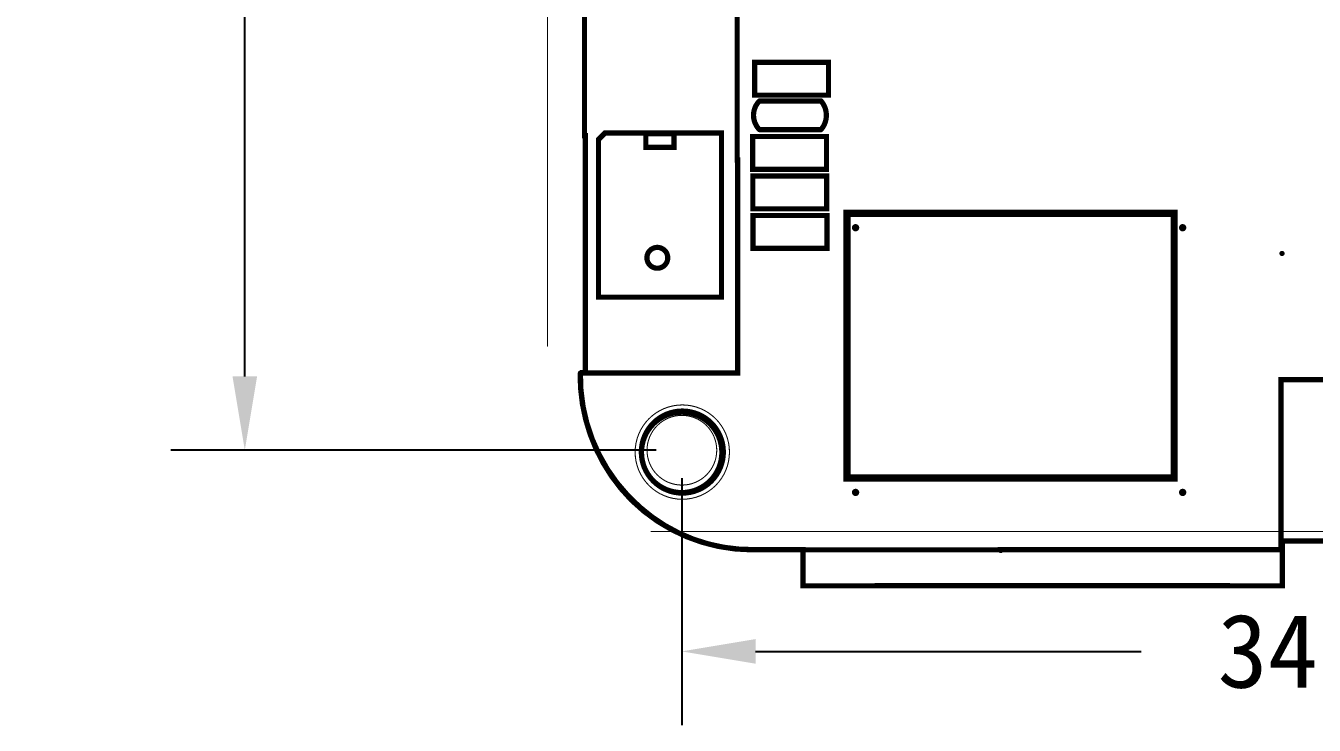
# Model space of a CAD drawing. Extents: x -54 to 75, y -63 to 45.
# Drawn here: x -53.76 to -22.34, y -4.49 to 12.56 of the extents above; entities that cross this region are included whole.
import ezdxf

# ---------------------------------------------------------------- set-up
doc = ezdxf.new("R2010")
doc.units = 0
doc.header["$MEASUREMENT"] = 0
doc.layers.get('0').update_dxf_attribs({"linetype": 'CONTINUOUS'})
doc.layers.get('Defpoints').update_dxf_attribs({"linetype": 'CONTINUOUS'})
for name, color, linetype in [('2D_LINE_01', 255, 'CONTINUOUS'), ('BOARD_CUTOUT_00', 254, 'CONTINUOUS'), ('BOARD_OUTLINE_00', 254, 'CONTINUOUS'), ('DRIL_NPLTE_THRU_01', 3, 'CONTINUOUS'), ('DRIL_PLTE_THRU_01', 3, 'CONTINUOUS'), ('PART_TOP_2DLINE_126', 254, 'CONTINUOUS')]:
    doc.layers.add(name, color=color, linetype=linetype)
doc.dimstyles.get("Standard").update_dxf_attribs({"dimscale": 10, "dimtxt": 0.18, "dimasz": 0.18, "dimexe": 0.18, "dimexo": 0.0625, "dimgap": 0.09, "dimtad": 0, "dimtih": 1, "dimtoh": 1, "dimzin": 0, "dimdsep": 46, "dimtxsty": 'Standard', "dimcen": 0.09, "dimadec": 0, "dimazin": 0, "dimtfac": 1, "dimtofl": 0, "dimtmove": 0, "dimatfit": 3, "dimfxl": 1, "dimtolj": 1, "dimtzin": 0, "dimarcsym": 0})

# ---------------------------------------------------------------- blocks, each defined once
blk = doc.blocks.new('SMOOTH_0$127')
at = {"const_width": 0.0635}
blk.add_lwpolyline([(-0.03175, 0, 1), (0.03175, 0, 1)], format="xyb", close=True, dxfattribs=at)
blk = doc.blocks.new('BOARD_1')
at = {"layer": 'BOARD_CUTOUT_00', "const_width": 0.127}
blk.add_lwpolyline([(-6.751, 2.379, 1), (-8.751, 2.379, 1)], format="xyb", close=True, dxfattribs=at)
at = {"layer": 'BOARD_OUTLINE_00', "const_width": 0.127}
blk.add_lwpolyline([(0, 0), (6.847, 0), (6.847, 4.142), (9.561, 4.142), (9.561, 0.199), (25.267, 0.199, 0.185339), (28.735, 2.042, 0.15749), (29.993, 5.027), (29.993, 32.25, 0.340915), (25.686, 36.557), (-5.758, 36.557, 0.19257), (-8.738, 35.265, 0.140096), (-10.137, 32.77), (-10.137, 10.091), (-10.114, 10.091), (-10.114, 4.314), (-10.243, 4.314, 0.201635), (-8.997, 1.213, 0.196192), (-6.063, -0.004), (0, -0.004)], format="xyb", close=True, dxfattribs=at)
at = {"layer": 'BOARD_OUTLINE_00'}
for p in [(6.847, 4.142), (0, 0), (6.847, 0)]:
    blk.add_blockref('SMOOTH_0$127', p, dxfattribs=at)
blk = doc.blocks.new('SMOOTH_0$0254')
at = {"const_width": 0.0127}
blk.add_lwpolyline([(-0.00635, 0, 1), (0.00635, 0, 1)], format="xyb", close=True, dxfattribs=at)
blk = doc.blocks.new('DRAWING_6')
at = {"layer": '2D_LINE_01', "const_width": 0.0254}
blk.add_lwpolyline([(0, 0), (0, 9.12)], dxfattribs=at)
at = {"layer": '2D_LINE_01'}
for p in [(0, 9.12), (0, 0)]:
    blk.add_blockref('SMOOTH_0$0254', p, dxfattribs=at)
blk = doc.blocks.new('DRAWING_11')
at = {"layer": '2D_LINE_01', "const_width": 0.0254}
blk.add_lwpolyline([(0, 0), (-36.218, 0)], dxfattribs=at)
at = {"layer": '2D_LINE_01'}
blk.add_blockref('SMOOTH_0$0254', (-36.218, 0), dxfattribs=at)
blk = doc.blocks.new('DRAWING_106')
at = {"layer": '2D_LINE_01', "const_width": 0.0254}
blk.add_lwpolyline([(-1.15, 0, 1), (1.15, 0, 1)], format="xyb", close=True, dxfattribs=at)
blk = doc.blocks.new('DRAWING_124')
at = {"layer": '2D_LINE_01', "const_width": 0.0635}
blk.add_lwpolyline([(0, 0, 1), (0.0635, 0, 1)], format="xyb", close=True, dxfattribs=at)
blk = doc.blocks.new('DRAWING_125')
at = {"layer": '2D_LINE_01', "const_width": 0.0635}
blk.add_lwpolyline([(0, 0, 1), (0.0635, 0, 1)], format="xyb", close=True, dxfattribs=at)
blk = doc.blocks.new('DRAWING_126')
at = {"layer": '2D_LINE_01', "const_width": 0.0635}
blk.add_lwpolyline([(0, 0, 1), (0.0635, 0, 1)], format="xyb", close=True, dxfattribs=at)
blk = doc.blocks.new('DRAWING_131')
at = {"layer": '2D_LINE_01', "const_width": 0.127}
blk.add_lwpolyline([(0, 0, 1), (-1.96, 0, 1)], format="xyb", close=True, dxfattribs=at)
blk = doc.blocks.new('DRAWING_138')
at = {"layer": '2D_LINE_01', "const_width": 0.0635}
blk.add_lwpolyline([(0, 0, 1), (0.0635, 0, 1)], format="xyb", close=True, dxfattribs=at)
blk = doc.blocks.new('DRAWING_140')
at = {"layer": '2D_LINE_01', "const_width": 0.0635}
blk.add_lwpolyline([(0, 0, 1), (0.0635, 0, 1)], format="xyb", close=True, dxfattribs=at)
blk = doc.blocks.new('DRAWING_144')
at = {"layer": '2D_LINE_01', "const_width": 0.127}
blk.add_lwpolyline([(32.098, 27.053), (0.914, 27.053, 0.207545), (-2.298, 25.8, 0.141876), (-3.705, 23.277), (-0.01, 23.277), (-0.01, 0), (0, 0), (0, -5.196), (-3.834, -5.196, 0.220322), (-2.385, -8.461, 0.188952), (0.433, -9.499), (1.594, -9.499), (1.594, -10.383), (13.284, -10.383), (13.284, -9.288), (31.154, -9.288)], format="xyb", dxfattribs=at)
at = {"layer": '2D_LINE_01'}
for p in [(0, 0), (-3.834, -5.196), (0, -5.196), (-2.385, -8.461)]:
    blk.add_blockref('SMOOTH_0$127', p, dxfattribs=at)
blk = doc.blocks.new('DRAWING_145')
at = {"layer": '2D_LINE_01', "const_width": 0.0635}
blk.add_lwpolyline([(0, 0, 1), (0.0635, 0, 1)], format="xyb", close=True, dxfattribs=at)
blk = doc.blocks.new('DRAWING_146')
at = {"layer": '2D_LINE_01', "const_width": 0.0635}
blk.add_lwpolyline([(0, 0, 1), (0.0635, 0, 1)], format="xyb", close=True, dxfattribs=at)
blk = doc.blocks.new('DRAWING_147')
at = {"layer": '2D_LINE_01', "const_width": 0.0635}
blk.add_lwpolyline([(0, 0, 1), (0.0635, 0, 1)], format="xyb", close=True, dxfattribs=at)
blk = doc.blocks.new('DRAWING_148')
at = {"layer": '2D_LINE_01', "const_width": 0.0635}
blk.add_lwpolyline([(0, 0, 1), (0.0635, 0, 1)], format="xyb", close=True, dxfattribs=at)
blk = doc.blocks.new('DRAWING_149')
at = {"layer": '2D_LINE_01', "const_width": 0.0635}
blk.add_lwpolyline([(0, 0, 1), (0.0635, 0, 1)], format="xyb", close=True, dxfattribs=at)
blk = doc.blocks.new('DRAWING_150')
at = {"layer": '2D_LINE_01', "const_width": 0.0635}
blk.add_lwpolyline([(0, 0, 1), (0.0635, 0, 1)], format="xyb", close=True, dxfattribs=at)
blk = doc.blocks.new('DRAWING_151')
at = {"layer": '2D_LINE_01', "const_width": 0.0635}
blk.add_lwpolyline([(0, 0, 1), (0.0635, 0, 1)], format="xyb", close=True, dxfattribs=at)
blk = doc.blocks.new('DRAWING_152')
at = {"layer": '2D_LINE_01', "const_width": 0.0635}
blk.add_lwpolyline([(0, 0, 1), (0.0635, 0, 1)], format="xyb", close=True, dxfattribs=at)
blk = doc.blocks.new('DRAWING_155')
at = {"layer": '2D_LINE_01', "const_width": 0.0254}
blk.add_lwpolyline([(0, 0), (-8.64, 0)], dxfattribs=at)
at = {"layer": '2D_LINE_01'}
for p in [(-8.64, 0), (0, 0)]:
    blk.add_blockref('SMOOTH_0$0254', p, dxfattribs=at)
blk = doc.blocks.new('DRAWING_156')
at = {"layer": '2D_LINE_01', "const_width": 0.0127}
blk.add_lwpolyline([(0, 0, 1), (0.0127, 0, 1)], format="xyb", close=True, dxfattribs=at)
blk = doc.blocks.new('DRAWING_157')
at = {"layer": '2D_LINE_01', "const_width": 0.0127}
blk.add_lwpolyline([(0, 0, 1), (0.0127, 0, 1)], format="xyb", close=True, dxfattribs=at)
blk = doc.blocks.new('DRAWING_158')
at = {"layer": '2D_LINE_01', "const_width": 0.0127}
blk.add_lwpolyline([(0, 0, 1), (0.0127, 0, 1)], format="xyb", close=True, dxfattribs=at)
blk = doc.blocks.new('DRAWING_159')
at = {"layer": '2D_LINE_01', "const_width": 0.0127}
blk.add_lwpolyline([(0, 0, 1), (0.0127, 0, 1)], format="xyb", close=True, dxfattribs=at)
blk = doc.blocks.new('DRAWING_170')
at = {"layer": '2D_LINE_01', "const_width": 0.0127}
blk.add_lwpolyline([(0, 0, 1), (0.0127, 0, 1)], format="xyb", close=True, dxfattribs=at)
blk = doc.blocks.new('DRAWING_171')
at = {"layer": '2D_LINE_01', "const_width": 0.0127}
blk.add_lwpolyline([(0, 0, 1), (0.0127, 0, 1)], format="xyb", close=True, dxfattribs=at)
blk = doc.blocks.new('DRAWING_172')
at = {"layer": '2D_LINE_01', "const_width": 0.0127}
blk.add_lwpolyline([(0, 0, 1), (0.0127, 0, 1)], format="xyb", close=True, dxfattribs=at)
blk = doc.blocks.new('DRAWING_173')
at = {"layer": '2D_LINE_01', "const_width": 0.0127}
blk.add_lwpolyline([(0, 0, 1), (0.0127, 0, 1)], format="xyb", close=True, dxfattribs=at)
blk = doc.blocks.new('DRAWING_174')
at = {"layer": '2D_LINE_01', "const_width": 0.0127}
blk.add_lwpolyline([(0, 0, 1), (0.0127, 0, 1)], format="xyb", close=True, dxfattribs=at)
blk = doc.blocks.new('DRAWING_175')
at = {"layer": '2D_LINE_01', "const_width": 0.0127}
blk.add_lwpolyline([(0, 0, 1), (0.0127, 0, 1)], format="xyb", close=True, dxfattribs=at)
blk = doc.blocks.new('DRAWING_198')
at = {"layer": '2D_LINE_01', "const_width": 0.0254}
blk.add_lwpolyline([(-0.85, 0, 1), (0.85, 0, 1)], format="xyb", close=True, dxfattribs=at)
blk = doc.blocks.new('DRAWING_203')
at = {"layer": '2D_LINE_01', "const_width": 0.0889}
blk.add_lwpolyline([(0, 0, 1), (0, -0.0889, 1)], format="xyb", close=True, dxfattribs=at)
blk = doc.blocks.new('DRAWING_204')
at = {"layer": '2D_LINE_01', "const_width": 0.0889}
blk.add_lwpolyline([(0, 0, 1), (0, -0.0889, 1)], format="xyb", close=True, dxfattribs=at)
blk = doc.blocks.new('DRAWING_205')
at = {"layer": '2D_LINE_01', "const_width": 0.0889}
blk.add_lwpolyline([(0, 0, 1), (0, -0.0889, 1)], format="xyb", close=True, dxfattribs=at)
blk = doc.blocks.new('DRAWING_206')
at = {"layer": '2D_LINE_01', "const_width": 0.0889}
blk.add_lwpolyline([(0, 0, 1), (0, -0.0889, 1)], format="xyb", close=True, dxfattribs=at)
blk = doc.blocks.new('PART_BODY_TOP_222')
at = {"layer": 'PART_TOP_2DLINE_126', "const_width": 0.127}
for points in [[(-0.55, 3.5), (2.45, 3.5), (2.45, -0.344), (2.294, -0.5), (-0.55, -0.5)], [(0.6096, -0.4826), (1.2954, -0.4826), (1.2954, -0.1524), (0.6096, -0.1524)]]:
    blk.add_lwpolyline(points, close=True, dxfattribs=at)
blk.add_lwpolyline([(0.762, 2.54, 1), (1.27, 2.54, 1)], format="xyb", close=True, dxfattribs=at)
at = {"layer": 'PART_TOP_2DLINE_126'}
for p in [(-0.55, 3.5), (2.45, 3.5), (0.6096, -0.1524), (1.2954, -0.1524), (2.45, -0.344), (-0.55, -0.5), (0.6096, -0.4826), (1.2954, -0.4826), (2.294, -0.5)]:
    blk.add_blockref('SMOOTH_0$127', p, dxfattribs=at)
blk = doc.blocks.new('DRIL_HOLE_0')
blk.add_lwpolyline([(0, 0, 1), (0, 0, 1)], format="xyb", close=True)
blk = doc.blocks.new('STK_TOP_64')
at = {"layer": 'DRIL_NPLTE_THRU_01'}
blk.add_blockref('DRIL_HOLE_0', (0, 0), dxfattribs=at)
blk = doc.blocks.new('SYM_TOP_11')
for name, p in [('PART_BODY_TOP_222', (0, 0)), ('STK_TOP_64', (0, 3)), ('STK_TOP_64', (1.9, 3)), ('STK_TOP_64', (0, 2)), ('STK_TOP_64', (1.9, 2)), ('STK_TOP_64', (0, 1)), ('STK_TOP_64', (1.9, 1)), ('STK_TOP_64', (0, 0)), ('STK_TOP_64', (1.9, 0))]:
    blk.add_blockref(name, p)
blk = doc.blocks.new('PART_TOP_1')
blk.add_blockref('SYM_TOP_11', (0, 0))
blk = doc.blocks.new('PART_BODY_TOP_216')
at = {"layer": 'PART_TOP_2DLINE_126', "const_width": 0.127}
blk.add_lwpolyline([(0.755, -0.347, 0.414214), (0.755, 0.353), (-0.745, 0.353, 0.373387), (-0.745, -0.347)], format="xyb", close=True, dxfattribs=at)
at = {"layer": 'PART_TOP_2DLINE_126'}
for p in [(-0.745, 0.353), (0.755, 0.353), (-0.745, -0.347), (0.755, -0.347)]:
    blk.add_blockref('SMOOTH_0$127', p, dxfattribs=at)
blk = doc.blocks.new('STK_TOP_10')
at = {"layer": 'DRIL_PLTE_THRU_01'}
blk.add_blockref('DRIL_HOLE_0', (0, 0), dxfattribs=at)
blk = doc.blocks.new('SYM_TOP_8')
for name, p in [('PART_BODY_TOP_216', (0, 0)), ('STK_TOP_10', (-0.445, 0.003)), ('STK_TOP_10', (0.455, 0.003))]:
    blk.add_blockref(name, p)
blk = doc.blocks.new('PART_TOP_2')
blk.add_blockref('SYM_TOP_8', (0, 0))
blk = doc.blocks.new('PART_BODY_TOP_215')
at = {"layer": 'PART_TOP_2DLINE_126', "const_width": 0.127}
blk.add_lwpolyline([(-0.898, 0.408), (-0.898, -0.392), (0.902, -0.392), (0.902, 0.408)], close=True, dxfattribs=at)
at = {"layer": 'PART_TOP_2DLINE_126'}
for p in [(-0.898, 0.408), (0.902, 0.408), (-0.898, -0.392), (0.902, -0.392)]:
    blk.add_blockref('SMOOTH_0$127', p, dxfattribs=at)
blk = doc.blocks.new('SYM_TOP_7')
for name, p in [('PART_BODY_TOP_215', (0, 0)), ('STK_TOP_10', (-0.448, 0.008)), ('STK_TOP_10', (0.452, 0.008))]:
    blk.add_blockref(name, p)
blk = doc.blocks.new('PART_TOP_3')
blk.add_blockref('SYM_TOP_7', (0, 0))
blk = doc.blocks.new('PART_TOP_4')
blk.add_blockref('SYM_TOP_7', (0, 0))
blk = doc.blocks.new('PART_TOP_5')
blk.add_blockref('SYM_TOP_7', (0, 0))
blk = doc.blocks.new('PART_TOP_6')
blk.add_blockref('SYM_TOP_7', (0, 0))
blk = doc.blocks.new('SMOOTH_0$1778')
at = {"const_width": 0.0889}
blk.add_lwpolyline([(-0.04445, 0, 1), (0.04445, 0, 1)], format="xyb", close=True, dxfattribs=at)
blk = doc.blocks.new('PART_BODY_TOP_214')
at = {"layer": 'PART_TOP_2DLINE_126', "const_width": 0.1778}
blk.add_lwpolyline([(-6.4516, 4.6482), (0, 4.6482), (0, -3.3274), (-6.4516, -3.3274)], close=True, dxfattribs=at)
at = {"layer": 'PART_TOP_2DLINE_126'}
for p in [(-6.4516, 4.6482), (0, 4.6482), (-6.4516, -3.3274), (0, -3.3274)]:
    blk.add_blockref('SMOOTH_0$1778', p, dxfattribs=at)
blk = doc.blocks.new('STK_TOP_5')
at = {"layer": 'DRIL_NPLTE_THRU_01'}
blk.add_blockref('DRIL_HOLE_0', (0, 0), dxfattribs=at)
blk = doc.blocks.new('STK_TOP_6')
at = {"layer": 'DRIL_NPLTE_THRU_01'}
blk.add_blockref('DRIL_HOLE_0', (0, 0), dxfattribs=at)
blk = doc.blocks.new('SYM_TOP_5')
for name, p in [('PART_BODY_TOP_214', (0, 0)), ('STK_TOP_6', (-3, 3.75)), ('STK_TOP_5', (0, 1.25)), ('STK_TOP_5', (0, 0)), ('STK_TOP_6', (-3, -2.5))]:
    blk.add_blockref(name, p)
blk = doc.blocks.new('PART_TOP_7')
blk.add_blockref('SYM_TOP_5', (0, 0))
blk = doc.blocks.new('*D313')
at = {"color": 0, "linetype": 'Continuous', "lineweight": -2, "transparency": 16777216}
for p, q in [((-37.767, 1.535), (-37.767, -4.49)), ((-3.065, 1.533), (-3.065, -4.49)), ((-35.967, -2.69), (-26.566, -2.69)), ((-4.865, -2.69), (-14.266, -2.69))]:
    blk.add_line(p, q, dxfattribs=at)
at = {"color": 0, "linetype": 'Continuous', "transparency": 16777216}
for points in [[(-35.967, -2.39), (-35.967, -2.99), (-37.767, -2.69)], [(-4.865, -2.39), (-4.865, -2.99), (-3.065, -2.69)]]:
    blk.add_solid(points, dxfattribs=at)
at = {"layer": 'Defpoints', "color": 0, "linetype": 'Continuous', "transparency": 16777216}
for p in [(-37.767, 2.16), (-3.065, 2.158), (-3.065, -2.69)]:
    blk.add_point(p, dxfattribs=at)
at = {"color": 0, "linetype": 'Continuous', "transparency": 16777216, "insert": (-20.416, -2.69), "char_height": 1.8, "attachment_point": 5}
blk.add_mtext('\\A1;34.70mm', dxfattribs=at)
blk = doc.blocks.new('*D314')
at = {"color": 0, "linetype": 'Continuous', "lineweight": -2, "transparency": 16777216}
for p, q in [((-38.377, 34.167), (-50.219, 34.167)), ((-48.419, 32.367), (-48.419, 19.99)), ((-48.419, 4.013), (-48.419, 16.39)), ((-38.387, 2.213), (-50.219, 2.213))]:
    blk.add_line(p, q, dxfattribs=at)
at = {"color": 0, "linetype": 'Continuous', "transparency": 16777216}
for points in [[(-48.719, 32.367), (-48.119, 32.367), (-48.419, 34.167)], [(-48.719, 4.013), (-48.119, 4.013), (-48.419, 2.213)]]:
    blk.add_solid(points, dxfattribs=at)
at = {"layer": 'Defpoints', "color": 0, "linetype": 'Continuous', "transparency": 16777216}
for p in [(-37.752, 34.167), (-48.419, 2.213), (-37.762, 2.213)]:
    blk.add_point(p, dxfattribs=at)
at = {"color": 0, "linetype": 'Continuous', "transparency": 16777216, "insert": (-48.419, 18.19), "char_height": 1.8, "attachment_point": 5}
blk.add_mtext('\\A1;31.95mm', dxfattribs=at)

msp = doc.modelspace()

# ---------------------------------------------------------------- block references
for name, p in [('BOARD_1', (-30, -0.211)), ('DRAWING_144', (-36.403, 9.289)), ('DRAWING_6', (-41.036, 4.75)), ('PART_TOP_3', (-35.088, 11.26)), ('PART_TOP_4', (-35.137, 9.451)), ('DRAWING_145', (-36.434, 9.289)), ('DRAWING_149', (-36.434, 9.289)), ('PART_TOP_5', (-35.133, 8.49)), ('PART_TOP_6', (-35.128, 7.525)), ('DRAWING_206', (-33.527, 7.681)), ('DRAWING_203', (-25.552, 7.681)), ('DRAWING_138', (-23.161, 7.009)), ('DRAWING_147', (-40.269, 4.093)), ('DRAWING_151', (-40.269, 4.093)), ('DRAWING_146', (-36.434, 4.093)), ('DRAWING_150', (-36.434, 4.093)), ('DRAWING_106', (-37.752, 2.167)), ('DRAWING_131', (-36.787, 2.16)), ('DRAWING_198', (-37.762, 2.213)), ('DRAWING_205', (-33.527, 1.229)), ('DRAWING_204', (-25.552, 1.229)), ('DRAWING_148', (-38.82, 0.828)), ('DRAWING_152', (-38.82, 0.828)), ('DRAWING_11', (-2.293, 0.233)), ('DRAWING_126', (-23.172, -0.012)), ('DRAWING_140', (-23.161, -0.036)), ('DRAWING_124', (-30.018, -0.232)), ('DRAWING_125', (-23.172, -0.232)), ('DRAWING_155', (-24.41, -1.036)), ('DRAWING_157', (-33.056, -1.036)), ('DRAWING_159', (-33.056, -1.036)), ('DRAWING_170', (-33.056, -1.036)), ('DRAWING_171', (-32.756, -1.036)), ('DRAWING_172', (-31.756, -1.036)), ('DRAWING_173', (-25.716, -1.036)), ('DRAWING_174', (-24.716, -1.036)), ('DRAWING_156', (-24.416, -1.036)), ('DRAWING_158', (-24.416, -1.036)), ('DRAWING_175', (-24.416, -1.036))]:
    msp.add_blockref(name, p)
for name, p, rotation in [('PART_TOP_2', (-35.115, 10.38), 180), ('PART_TOP_1', (-37.345, 9.443), 180), ('PART_TOP_7', (-30.407, 1.535), 270)]:
    msp.add_blockref(name, p, dxfattribs=dict(rotation=rotation))

# ---------------------------------------------------------------- dimensions: what is measured, and where the dimension line sits
at = {"linetype": 'Continuous'}
dim = msp.add_linear_dim(base=(-48.419, 2.213), p1=(-37.752, 34.167), p2=(-37.762, 2.213), angle=90, dimstyle='Standard', override={"dimpost": 'mm'}, dxfattribs=at)
dim.commit()
dim.dimension.update_dxf_attribs({"geometry": '*D314', "text_midpoint": (-48.419, 18.19)})
dim = msp.add_linear_dim(base=(-3.065, -2.69), p1=(-37.767, 2.16), p2=(-3.065, 2.158), dimstyle='Standard', override={"dimpost": 'mm'}, dxfattribs=at)
dim.commit()
dim.dimension.update_dxf_attribs({"geometry": '*D313', "text_midpoint": (-20.416, -2.69)})

doc.saveas('drawing.dxf')
